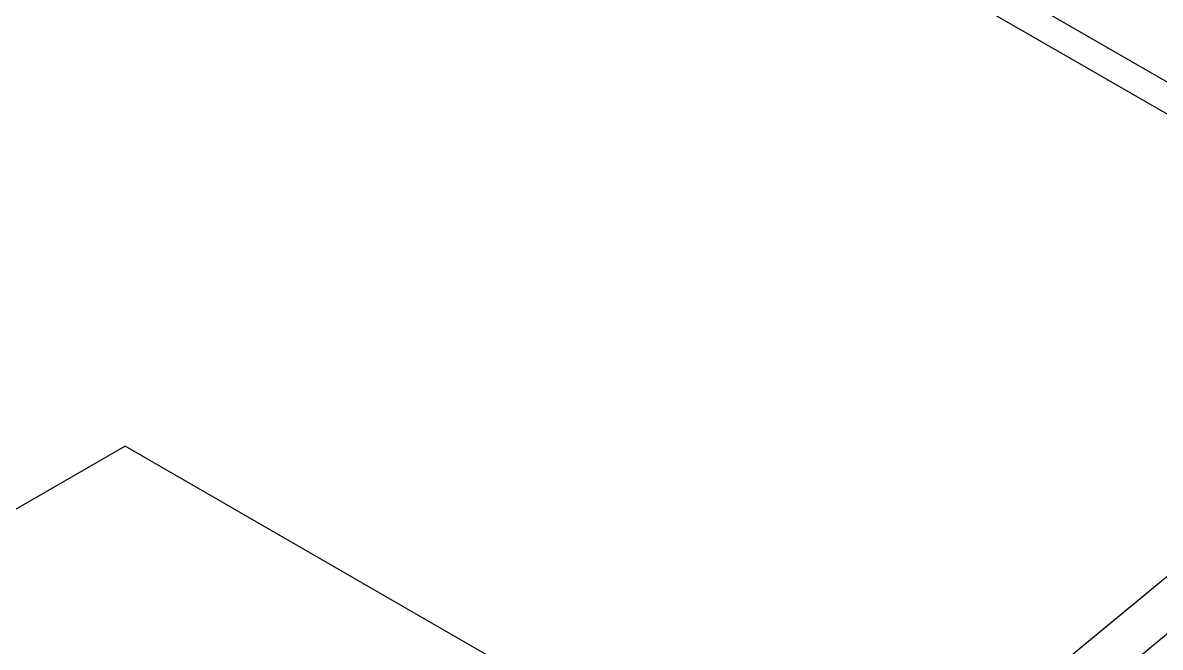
# Model space of a CAD drawing. Header units: inches. Extents: x 2.5 to 102.3, y 2 to 82.2.
# Drawn here: x 61.494 to 62.833, y 54.383 to 55.119 of the extents above; entities that cross this region are included whole.
import ezdxf

# ---------------------------------------------------------------- set-up
doc = ezdxf.new("R2010")
doc.units = ezdxf.units.IN
doc.header["$MEASUREMENT"] = 0
doc.layers.add('LABEL', color=2, linetype='Continuous')

msp = doc.modelspace()

# ---------------------------------------------------------------- linework, layer by layer
for p, q in [((63.2292, 54.7866), (20.6375, 79.3742)), ((63.2827, 54.7936), (20.6961, 79.3783)), ((63.2292, 54.7866), (62.5491, 54.2258)), ((63.2292, 54.7191), (62.5491, 54.1583))]:
    msp.add_line(p, q)
at = {"layer": 'LABEL'}
for p, q in [((61.6143, 54.6201), (60.3504, 53.8904)), ((64.7541, 52.8074), (61.6143, 54.6201))]:
    msp.add_line(p, q, dxfattribs=at)

doc.saveas('drawing.dxf')
